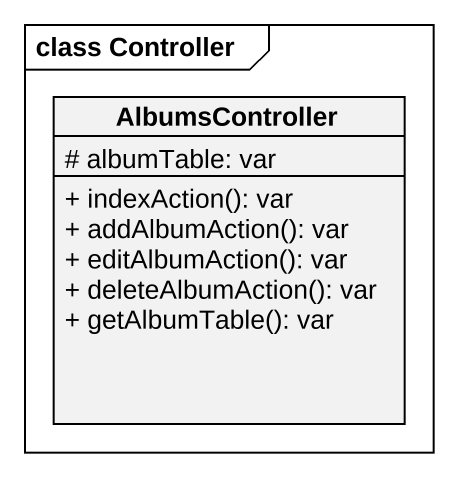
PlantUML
@startuml
mainframe class Controller
hide circle
hide empty members
skinparam classAttributeIconSize 0
class AlbumsController {
  # albumTable: var
  + indexAction(): var
  + addAlbumAction(): var
  + editAlbumAction(): var
  + deleteAlbumAction(): var
  + getAlbumTable(): var
}
@enduml
